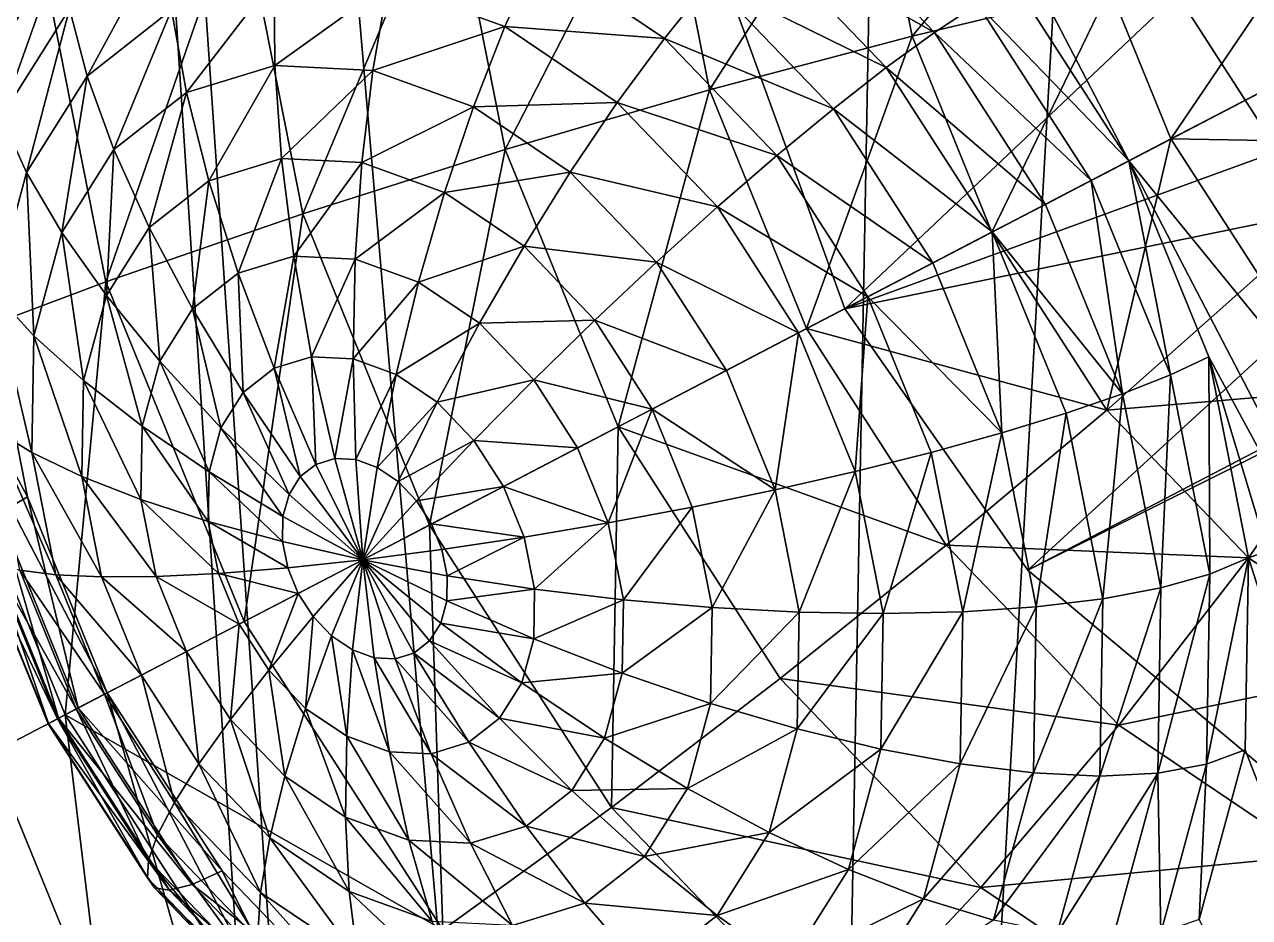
# Model space of a CAD drawing. Extents: x -35 to 47, y -20 to 85.
# Drawn here: x -27.43 to -19.9, y 25.88 to 31.36 of the extents above; entities that cross this region are included whole.
import ezdxf

# ---------------------------------------------------------------- set-up
doc = ezdxf.new("R2010")
doc.units = 0
doc.header["$MEASUREMENT"] = 0
doc.layers.add('STL2DXF', color=7, linetype='Continuous')

msp = doc.modelspace()

# ---------------------------------------------------------------- linework, layer by layer
at = {"layer": 'STL2DXF'}
for points in [[(-21.5129, 70.6638, 5), (-30, 85.25, 5), (-22.7989, 1.4972, 5)], [(-22.7989, 1.4972, 5), (-30, 85.25, 5), (-23.9636, -2.8495, 5)], [(-23.9636, -2.8495, 5), (-30, 85.25, 5), (-23.9636, -7.5082, 5)], [(-30, -20, 5), (-23.9636, -7.5082, 5), (-30, 85.25, 5)], [(0, 85.25), (0, -20), (-30, 85.25)], [(-30, 85.25), (0, -20), (-30, -20)], [(-22.7989, 1.4972, 5), (-19.355, 62.6103, 5), (-21.5129, 70.6638, 5)], [(-22.7989, 1.4972, 5), (-18.4645, 32.4087, 5), (-19.355, 62.6103, 5)], [(-22.6117, 37.4703, 24.3216), (-16.0816, 24.9261, 24.3216), (-24.6445, 38.2038, 25.7861)], [(-24.6445, 38.2038, 25.7861), (-16.0816, 24.9261, 24.3216), (-20.6456, 30.522, 25.7861)], [(-24.6445, 38.2038, 25.7861), (-20.6456, 30.522, 25.7861), (-21.35, 31.6143, 25.9065)], [(-19.2836, 31.231, 24.2505), (-16.0816, 24.9261, 24.3216), (-22.6117, 37.4703, 24.3216)], [(-22.6117, 37.4703, 24.3216), (-19.6408, 32.2123, 24.1142), (-19.2836, 31.231, 24.2505)], [(-29.8652, 36.6123, 31.1517), (-27.3492, 31.9141, 31.0894), (-27.6318, 30.8712, 31.8216)], [(-23.0595, 31.4544, 5), (-9.0815, 36.542, 5), (-22.3897, 29.6141, 5)], [(-22.3897, 29.6141, 5), (-9.0815, 36.542, 5), (-8.4117, 34.7017, 5)], [(-30.9166, 34.9387, 32.8571), (-24.9517, 20.3086, 34.3216), (-31.4818, 32.8529, 34.3216)], [(-26.9178, 27.257, 32.8571), (-24.9517, 20.3086, 34.3216), (-30.9166, 34.9387, 32.8571)], [(-30.9166, 34.9387, 32.8571), (-27.652, 29.6932, 32.3834), (-27.4084, 28.4605, 32.7366)], [(-30.9166, 34.9387, 32.8571), (-27.4084, 28.4605, 32.7366), (-26.9178, 27.257, 32.8571)], [(-22.3897, 29.6141, 5), (-8.4117, 34.7017, 5), (-21.2664, 28.0099, 5)], [(-21.2664, 28.0099, 5), (-8.4117, 34.7017, 5), (-19.7662, 26.7511, 5)], [(-31.4818, 32.8529, 34.3216), (-26.9048, 21.6268, 35.4453), (-31.5223, 30.4969, 35.4453)], [(-31.4818, 32.8529, 34.3216), (-24.9517, 20.3086, 34.3216), (-26.9048, 21.6268, 35.4453)], [(-23.2213, 30.9575, 39.0894), (-22.2202, 32.5208, 38.5072), (-23.5179, 32.4584, 38.6593)], [(-22.2202, 32.5208, 38.5072), (-23.2213, 30.9575, 39.0894), (-21.9766, 31.2881, 38.8604)], [(-21.9766, 31.2881, 38.8604), (-20.9492, 32.5211, 38.1978), (-22.2202, 32.5208, 38.5072)], [(-20.9492, 32.5211, 38.1978), (-21.9766, 31.2881, 38.8604), (-20.7628, 31.5776, 38.4682)], [(-24.4756, 30.5915, 39.1512), (-23.5179, 32.4584, 38.6593), (-24.82, 32.3349, 38.6517)], [(-23.5179, 32.4584, 38.6593), (-24.4756, 30.5915, 39.1512), (-23.2213, 30.9575, 39.0894)], [(-22.7989, 1.4972, 5), (-18.0443, 30.5131, 5), (-18.4645, 32.4087, 5)], [(-25.7181, 30.1964, 39.0449), (-24.82, 32.3349, 38.6517), (-26.1045, 32.1524, 38.4845)], [(-24.82, 32.3349, 38.6517), (-25.7181, 30.1964, 39.0449), (-24.4756, 30.5915, 39.1512)], [(-19.6408, 32.2123, 7.2505), (-23.0595, 31.4544, 7.2505), (-22.3897, 29.6141, 7.2505)], [(-19.6408, 32.2123, 7.2505), (-22.3897, 29.6141, 7.2505), (-19.2836, 31.231, 7.2505)], [(-27.192, 32.1446, 29.4905), (-27.6552, 31.1007, 29.9686), (-27.6777, 31.3715, 30.2783)], [(-27.6552, 31.1007, 29.9686), (-27.192, 32.1446, 29.4905), (-27.1999, 31.8254, 29.2302)], [(-26.9274, 29.7789, 38.7722), (-26.1045, 32.1524, 38.4845), (-27.3492, 31.9141, 38.1604)], [(-26.1045, 32.1524, 38.4845), (-26.9274, 29.7789, 38.7722), (-25.7181, 30.1964, 39.0449)], [(-21.8387, 31.3102, 25.5654), (-22.9391, 31.932, 25.8163), (-22.6792, 32.1858, 25.9065)], [(-22.6792, 32.1858, 25.9065), (-21.5755, 31.4844, 25.705), (-21.8387, 31.3102, 25.5654)], [(-28.0828, 29.3462, 38.3378), (-27.3492, 31.9141, 38.1604), (-28.5328, 31.624, 37.6852)], [(-27.3492, 31.9141, 38.1604), (-28.0828, 29.3462, 38.3378), (-26.9274, 29.7789, 38.7722)], [(-27.5233, 31.7817, 30.8435), (-27.6318, 30.8712, 31.8216), (-27.3492, 31.9141, 31.0894)], [(-26.5679, 31.9111, 28.2454), (-27.0413, 31.0427, 28.7186), (-27.1494, 31.456, 28.9714)], [(-27.0413, 31.0427, 28.7186), (-26.5679, 31.9111, 28.2454), (-26.523, 31.4484, 28.0716)], [(-22.1352, 31.0945, 25.49), (-23.2134, 31.6262, 25.7861), (-22.9391, 31.932, 25.8163)], [(-22.9391, 31.932, 25.8163), (-21.8387, 31.3102, 25.5654), (-22.1352, 31.0945, 25.49)], [(-27.1999, 31.8254, 29.2302), (-27.5665, 30.7922, 29.6479), (-27.6552, 31.1007, 29.9686)], [(-27.5665, 30.7922, 29.6479), (-27.1999, 31.8254, 29.2302), (-27.1494, 31.456, 28.9714)], [(-20.3873, 30.6565, 38.5604), (-19.6006, 31.8212, 37.9195), (-20.7628, 31.5776, 38.4682)], [(-19.6006, 31.8212, 37.9195), (-20.3873, 30.6565, 38.5604), (-19.3466, 31.1982, 37.9818)], [(-25.1955, 31.6054, 26.8216), (-24.2721, 31.7964, 26.2621), (-24.4768, 31.3461, 26.3038)], [(-23.4974, 31.2735, 25.8163), (-24.4768, 31.3461, 26.3038), (-24.2721, 31.7964, 26.2621)], [(-24.2721, 31.7964, 26.2621), (-23.2134, 31.6262, 25.7861), (-23.4974, 31.2735, 25.8163)], [(-25.8934, 31.6403, 27.4245), (-26.4312, 30.9418, 27.9191), (-26.523, 31.4484, 28.0716)], [(-26.4312, 30.9418, 27.9191), (-25.8934, 31.6403, 27.4245), (-25.8892, 31.107, 27.3621)], [(-25.1955, 31.6054, 26.8216), (-25.8892, 31.107, 27.3621), (-25.8934, 31.6403, 27.4245)], [(-25.8892, 31.107, 27.3621), (-25.1955, 31.6054, 26.8216), (-25.2883, 31.077, 26.843)], [(-24.4768, 31.3461, 26.3038), (-25.2883, 31.077, 26.843), (-25.1955, 31.6054, 26.8216)], [(-22.4598, 30.8411, 25.4802), (-23.4974, 31.2735, 25.8163), (-23.2134, 31.6262, 25.7861)], [(-23.2134, 31.6262, 25.7861), (-22.1352, 31.0945, 25.49), (-22.4598, 30.8411, 25.4802)], [(-20.6456, 30.522, 25.7861), (-21.5755, 31.4844, 25.705), (-21.35, 31.6143, 25.9065)], [(-21.4859, 30.0846, 38.9808), (-20.7628, 31.5776, 38.4682), (-21.9766, 31.2881, 38.8604)], [(-20.7628, 31.5776, 38.4682), (-21.4859, 30.0846, 38.9808), (-20.3873, 30.6565, 38.5604)], [(-27.1494, 31.456, 28.9714), (-27.413, 30.451, 29.3216), (-27.5665, 30.7922, 29.6479)], [(-27.413, 30.451, 29.3216), (-27.1494, 31.456, 28.9714), (-27.0413, 31.0427, 28.7186)], [(-26.523, 31.4484, 28.0716), (-26.8774, 30.5926, 28.4762), (-27.0413, 31.0427, 28.7186)], [(-26.8774, 30.5926, 28.4762), (-26.523, 31.4484, 28.0716), (-26.4312, 30.9418, 27.9191)], [(-22.3897, 29.6141, 7.2505), (-23.0595, 31.4544, 5), (-22.3897, 29.6141, 5)], [(-23.0595, 31.4544, 5), (-22.3897, 29.6141, 7.2505), (-23.0595, 31.4544, 7.2505)], [(-20.8771, 30.4015, 25.5856), (-21.8387, 31.3102, 25.5654), (-21.5755, 31.4844, 25.705)], [(-21.5755, 31.4844, 25.705), (-20.6456, 30.522, 25.7861), (-20.8771, 30.4015, 25.5856)], [(-25.2883, 31.077, 26.843), (-24.4768, 31.3461, 26.3038), (-24.6696, 30.8537, 26.3972)], [(-23.7863, 30.88, 25.9065), (-24.6696, 30.8537, 26.3972), (-24.4768, 31.3461, 26.3038)], [(-24.4768, 31.3461, 26.3038), (-23.4974, 31.2735, 25.8163), (-23.7863, 30.88, 25.9065)], [(-22.6239, 29.4922, 39.236), (-21.9766, 31.2881, 38.8604), (-23.2213, 30.9575, 39.0894)], [(-21.9766, 31.2881, 38.8604), (-22.6239, 29.4922, 39.236), (-21.4859, 30.0846, 38.9808)], [(-21.1583, 30.2551, 25.449), (-22.1352, 31.0945, 25.49), (-21.8387, 31.3102, 25.5654)], [(-21.8387, 31.3102, 25.5654), (-20.8771, 30.4015, 25.5856), (-21.1583, 30.2551, 25.449)], [(-22.8071, 30.5543, 25.5361), (-23.7863, 30.88, 25.9065), (-23.4974, 31.2735, 25.8163)], [(-23.4974, 31.2735, 25.8163), (-22.4598, 30.8411, 25.4802), (-22.8071, 30.5543, 25.5361)], [(-19.2836, 31.231, 7.2505), (-22.3897, 29.6141, 7.2505), (-18.6847, 30.3757, 7.2505)], [(-20.3873, 30.6565, 38.5604), (-18.982, 30.6328, 37.9195), (-19.3466, 31.1982, 37.9818)], [(-25.8892, 31.107, 27.3621), (-26.294, 30.4001, 27.7907), (-26.4312, 30.9418, 27.9191)], [(-26.294, 30.4001, 27.7907), (-25.8892, 31.107, 27.3621), (-25.8489, 30.5358, 27.3331)], [(-25.2883, 31.077, 26.843), (-25.8489, 30.5358, 27.3331), (-25.8892, 31.107, 27.3621)], [(-25.8489, 30.5358, 27.3331), (-25.2883, 31.077, 26.843), (-25.3554, 30.5111, 26.9068)], [(-24.6696, 30.8537, 26.3972), (-25.3554, 30.5111, 26.9068), (-25.2883, 31.077, 26.843)], [(-21.4844, 30.0854, 25.3787), (-22.4598, 30.8411, 25.4802), (-22.1352, 31.0945, 25.49)], [(-22.1352, 31.0945, 25.49), (-21.1583, 30.2551, 25.449), (-21.4844, 30.0854, 25.3787)], [(-27.0413, 31.0427, 28.7186), (-27.1974, 30.0832, 28.9953), (-27.413, 30.451, 29.3216)], [(-27.1974, 30.0832, 28.9953), (-27.0413, 31.0427, 28.7186), (-26.8774, 30.5926, 28.4762)], [(-26.4312, 30.9418, 27.9191), (-26.6605, 30.1133, 28.2482), (-26.8774, 30.5926, 28.4762)], [(-26.6605, 30.1133, 28.2482), (-26.4312, 30.9418, 27.9191), (-26.294, 30.4001, 27.7907)], [(-23.7817, 28.8895, 39.3216), (-23.2213, 30.9575, 39.0894), (-24.4756, 30.5915, 39.1512)], [(-23.2213, 30.9575, 39.0894), (-23.7817, 28.8895, 39.3216), (-22.6239, 29.4922, 39.236)], [(-25.3554, 30.5111, 26.9068), (-24.6696, 30.8537, 26.3972), (-24.8472, 30.3278, 26.5407)], [(-24.0751, 30.4525, 26.0552), (-24.8472, 30.3278, 26.5407), (-24.6696, 30.8537, 26.3972)], [(-24.6696, 30.8537, 26.3972), (-23.7863, 30.88, 25.9065), (-24.0751, 30.4525, 26.0552)], [(-23.171, 30.239, 25.6568), (-24.0751, 30.4525, 26.0552), (-23.7863, 30.88, 25.9065)], [(-23.7863, 30.88, 25.9065), (-22.8071, 30.5543, 25.5361), (-23.171, 30.239, 25.6568)], [(-21.8498, 29.8952, 25.3758), (-22.8071, 30.5543, 25.5361), (-22.4598, 30.8411, 25.4802)], [(-22.4598, 30.8411, 25.4802), (-21.4844, 30.0854, 25.3787), (-21.8498, 29.8952, 25.3758)], [(-27.6129, 29.7136, 29.8394), (-27.5665, 30.7922, 29.6479), (-27.413, 30.451, 29.3216)], [(-20.7815, 28.9923, 38.8604), (-20.3873, 30.6565, 38.5604), (-21.4859, 30.0846, 38.9808)], [(-20.3873, 30.6565, 38.5604), (-20.7815, 28.9923, 38.8604), (-19.8481, 29.8206, 38.4682)], [(-18.982, 30.6328, 37.9195), (-20.3873, 30.6565, 38.5604), (-19.8481, 29.8206, 38.4682)], [(-26.8774, 30.5926, 28.4762), (-26.9234, 29.6949, 28.6745), (-27.1974, 30.0832, 28.9953)], [(-26.9234, 29.6949, 28.6745), (-26.8774, 30.5926, 28.4762), (-26.6605, 30.1133, 28.2482)], [(-25.8489, 30.5358, 27.3331), (-26.1139, 29.8326, 27.6884), (-26.294, 30.4001, 27.7907)], [(-26.1139, 29.8326, 27.6884), (-25.8489, 30.5358, 27.3331), (-25.7732, 29.9364, 27.3382)], [(-25.3554, 30.5111, 26.9068), (-25.7732, 29.9364, 27.3382), (-25.8489, 30.5358, 27.3331)], [(-24.9395, 28.2868, 39.236), (-24.4756, 30.5915, 39.1512), (-25.7181, 30.1964, 39.0449)], [(-24.4756, 30.5915, 39.1512), (-24.9395, 28.2868, 39.236), (-23.7817, 28.8895, 39.3216)], [(-22.2483, 29.6877, 25.4405), (-23.171, 30.239, 25.6568), (-22.8071, 30.5543, 25.5361)], [(-22.8071, 30.5543, 25.5361), (-21.8498, 29.8952, 25.3758), (-22.2483, 29.6877, 25.4405)], [(-31.5223, 30.4969, 35.4453), (-26.9048, 21.6268, 35.4453), (-28.645, 23.4399, 36.1517)], [(-25.7732, 29.9364, 27.3382), (-25.3554, 30.5111, 26.9068), (-25.3955, 29.9176, 27.0119)], [(-24.8472, 30.3278, 26.5407), (-25.3955, 29.9176, 27.0119), (-25.3554, 30.5111, 26.9068)], [(-22.7989, 1.4972, 5), (-16.6214, 29.0298, 5), (-18.0443, 30.5131, 5)], [(-20.6456, 30.522, 25.7861), (-20.3907, 29.2083, 25.705), (-20.8771, 30.4015, 25.5856)], [(-20.3907, 29.2083, 25.705), (-20.6456, 30.522, 25.7861), (-20.155, 29.3185, 25.9065)], [(-16.6468, 22.8403, 25.7861), (-20.6456, 30.522, 25.7861), (-16.0816, 24.9261, 24.3216)], [(-20.6456, 30.522, 25.7861), (-16.6468, 22.8403, 25.7861), (-20.155, 29.3185, 25.9065)], [(-27.413, 30.451, 29.3216), (-27.3695, 29.4483, 29.441), (-27.6129, 29.7136, 29.8394)], [(-27.3695, 29.4483, 29.441), (-27.413, 30.451, 29.3216), (-27.1974, 30.0832, 28.9953)], [(-26.294, 30.4001, 27.7907), (-26.3944, 29.6131, 28.0386), (-26.6605, 30.1133, 28.2482)], [(-26.3944, 29.6131, 28.0386), (-26.294, 30.4001, 27.7907), (-26.1139, 29.8326, 27.6884)], [(-24.8472, 30.3278, 26.5407), (-24.0751, 30.4525, 26.0552), (-24.3589, 29.9983, 26.2597)], [(-23.5454, 29.9006, 25.8402), (-24.3589, 29.9983, 26.2597), (-24.0751, 30.4525, 26.0552)], [(-24.0751, 30.4525, 26.0552), (-23.171, 30.239, 25.6568), (-23.5454, 29.9006, 25.8402)], [(-20.8771, 30.4015, 25.5856), (-20.6844, 29.0926, 25.5654), (-21.1583, 30.2551, 25.449)], [(-20.6844, 29.0926, 25.5654), (-20.8771, 30.4015, 25.5856), (-20.3907, 29.2083, 25.705)], [(-25.3955, 29.9176, 27.0119), (-24.8472, 30.3278, 26.5407), (-25.0065, 29.7772, 26.7317)], [(-24.3589, 29.9983, 26.2597), (-25.0065, 29.7772, 26.7317), (-24.8472, 30.3278, 26.5407)], [(-18.6847, 30.3757, 7.2505), (-22.3897, 29.6141, 7.2505), (-21.2664, 28.0099, 7.2505)], [(-18.6847, 30.3757, 7.2505), (-21.2664, 28.0099, 7.2505), (-17.8848, 29.7045, 7.2505)], [(-22.6729, 29.4667, 25.5716), (-23.5454, 29.9006, 25.8402), (-23.171, 30.239, 25.6568)], [(-23.171, 30.239, 25.6568), (-22.2483, 29.6877, 25.4405), (-22.6729, 29.4667, 25.5716)], [(-20.6844, 29.0926, 25.5654), (-21.4844, 30.0854, 25.3787), (-21.1583, 30.2551, 25.449)], [(-26.0775, 27.6944, 38.9808), (-25.7181, 30.1964, 39.0449), (-26.9274, 29.7789, 38.7722)], [(-25.7181, 30.1964, 39.0449), (-26.0775, 27.6944, 38.9808), (-24.9395, 28.2868, 39.236)], [(-26.6605, 30.1133, 28.2482), (-26.5956, 29.2928, 28.3649), (-26.9234, 29.6949, 28.6745)], [(-26.5956, 29.2928, 28.3649), (-26.6605, 30.1133, 28.2482), (-26.3944, 29.6131, 28.0386)], [(-22.6239, 29.4922, 39.236), (-20.7815, 28.9923, 38.8604), (-21.4859, 30.0846, 38.9808)], [(-21.4844, 30.0854, 25.3787), (-21.4249, 28.8529, 25.4802), (-21.8498, 29.8952, 25.3758)], [(-21.4249, 28.8529, 25.4802), (-21.4844, 30.0854, 25.3787), (-21.0311, 28.9735, 25.49)], [(-21.4844, 30.0854, 25.3787), (-20.6844, 29.0926, 25.5654), (-21.0311, 28.9735, 25.49)], [(-27.1974, 30.0832, 28.9953), (-27.0647, 29.1734, 29.0407), (-27.3695, 29.4483, 29.441)], [(-27.0647, 29.1734, 29.0407), (-27.1974, 30.0832, 28.9953), (-26.9234, 29.6949, 28.6745)], [(-25.7732, 29.9364, 27.3382), (-25.8938, 29.2489, 27.6141), (-26.1139, 29.8326, 27.6884)], [(-25.8938, 29.2489, 27.6141), (-25.7732, 29.9364, 27.3382), (-25.6634, 29.3192, 27.3772)], [(-25.3955, 29.9176, 27.0119), (-25.6634, 29.3192, 27.3772), (-25.7732, 29.9364, 27.3382)], [(-25.0065, 29.7772, 26.7317), (-24.3589, 29.9983, 26.2597), (-24.6328, 29.525, 26.5167)], [(-23.9238, 29.545, 26.0831), (-24.6328, 29.525, 26.5167), (-24.3589, 29.9983, 26.2597)], [(-24.3589, 29.9983, 26.2597), (-23.5454, 29.9006, 25.8402), (-23.9238, 29.545, 26.0831)], [(-25.6634, 29.3192, 27.3772), (-25.3955, 29.9176, 27.0119), (-25.408, 29.3064, 27.1565)], [(-25.0065, 29.7772, 26.7317), (-25.408, 29.3064, 27.1565), (-25.3955, 29.9176, 27.0119)], [(-23.1166, 29.2357, 25.7668), (-23.9238, 29.545, 26.0831), (-23.5454, 29.9006, 25.8402)], [(-23.5454, 29.9006, 25.8402), (-22.6729, 29.4667, 25.5716), (-23.1166, 29.2357, 25.7668)], [(-21.4249, 28.8529, 25.4802), (-22.2483, 29.6877, 25.4405), (-21.8498, 29.8952, 25.3758)], [(-26.1139, 29.8326, 27.6884), (-26.0836, 29.1004, 27.8509), (-26.3944, 29.6131, 28.0386)], [(-26.0836, 29.1004, 27.8509), (-26.1139, 29.8326, 27.6884), (-25.8938, 29.2489, 27.6141)], [(-20.7815, 28.9923, 38.8604), (-19.1822, 29.1267, 38.1978), (-19.8481, 29.8206, 38.4682)], [(-27.1761, 27.1225, 38.5604), (-26.9274, 29.7789, 38.7722), (-28.0828, 29.3462, 38.3378)], [(-27.6129, 29.7136, 29.8394), (-27.3818, 28.7312, 29.7831), (-27.6272, 28.8806, 30.2366)], [(-27.3818, 28.7312, 29.7831), (-27.6129, 29.7136, 29.8394), (-27.3695, 29.4483, 29.441)], [(-26.9274, 29.7789, 38.7722), (-27.1761, 27.1225, 38.5604), (-26.0775, 27.6944, 38.9808)], [(-25.408, 29.3064, 27.1565), (-25.0065, 29.7772, 26.7317), (-25.1449, 29.2115, 26.967)], [(-24.6328, 29.525, 26.5167), (-25.1449, 29.2115, 26.967), (-25.0065, 29.7772, 26.7317)], [(-27.652, 29.6932, 32.3834), (-27.5821, 28.3576, 32.4767), (-27.4084, 28.4605, 32.7366)], [(-26.9234, 29.6949, 28.6745), (-26.7037, 28.8937, 28.6451), (-27.0647, 29.1734, 29.0407)], [(-26.7037, 28.8937, 28.6451), (-26.9234, 29.6949, 28.6745), (-26.5956, 29.2928, 28.3649)], [(-22.2483, 29.6877, 25.4405), (-22.326, 28.6157, 25.6568), (-22.6729, 29.4667, 25.5716)], [(-22.326, 28.6157, 25.6568), (-22.2483, 29.6877, 25.4405), (-21.859, 28.7329, 25.5361)], [(-22.2483, 29.6877, 25.4405), (-21.4249, 28.8529, 25.4802), (-21.859, 28.7329, 25.5361)], [(-17.8848, 29.7045, 7.2505), (-21.2664, 28.0099, 7.2505), (-19.7662, 26.7511, 7.2505)], [(-26.3944, 29.6131, 28.0386), (-26.2196, 28.8839, 28.0716), (-26.5956, 29.2928, 28.3649)], [(-26.2196, 28.8839, 28.0716), (-26.3944, 29.6131, 28.0386), (-26.0836, 29.1004, 27.8509)], [(-21.2664, 28.0099, 7.2505), (-22.3897, 29.6141, 5), (-21.2664, 28.0099, 5)], [(-22.3897, 29.6141, 5), (-21.2664, 28.0099, 7.2505), (-22.3897, 29.6141, 7.2505)], [(-25.1449, 29.2115, 26.967), (-24.6328, 29.525, 26.5167), (-24.8921, 29.0409, 26.8216)], [(-24.2998, 29.1781, 26.3815), (-24.8921, 29.0409, 26.8216), (-24.6328, 29.525, 26.5167)], [(-24.6328, 29.525, 26.5167), (-23.9238, 29.545, 26.0831), (-24.2998, 29.1781, 26.3815)], [(-23.5716, 28.9988, 26.0229), (-24.2998, 29.1781, 26.3815), (-23.9238, 29.545, 26.0831)], [(-23.9238, 29.545, 26.0831), (-23.1166, 29.2357, 25.7668), (-23.5716, 28.9988, 26.0229)], [(-23.7817, 28.8895, 39.3216), (-21.7663, 28.1624, 39.0894), (-22.6239, 29.4922, 39.236)], [(-20.7815, 28.9923, 38.8604), (-22.6239, 29.4922, 39.236), (-21.7663, 28.1624, 39.0894)], [(-27.3695, 29.4483, 29.441), (-27.0748, 28.5844, 29.3216), (-27.3818, 28.7312, 29.7831)], [(-27.0748, 28.5844, 29.3216), (-27.3695, 29.4483, 29.441), (-27.0647, 29.1734, 29.0407)], [(-22.6729, 29.4667, 25.5716), (-22.8179, 28.5031, 25.8402), (-23.1166, 29.2357, 25.7668)], [(-22.8179, 28.5031, 25.8402), (-22.6729, 29.4667, 25.5716), (-22.326, 28.6157, 25.6568)], [(-28.0828, 29.3462, 38.3378), (-28.2168, 26.5807, 37.9818), (-27.1761, 27.1225, 38.5604)], [(-26.5956, 29.2928, 28.3649), (-26.2928, 28.6139, 28.2611), (-26.7037, 28.8937, 28.6451)], [(-26.2928, 28.6139, 28.2611), (-26.5956, 29.2928, 28.3649), (-26.2196, 28.8839, 28.0716)], [(-25.6634, 29.3192, 27.3772), (-25.6377, 28.6591, 27.5689), (-25.8938, 29.2489, 27.6141)], [(-25.6377, 28.6591, 27.5689), (-25.6634, 29.3192, 27.3772), (-25.5215, 28.6945, 27.4495)], [(-25.408, 29.3064, 27.1565), (-25.5215, 28.6945, 27.4495), (-25.6634, 29.3192, 27.3772)], [(-25.5215, 28.6945, 27.4495), (-25.408, 29.3064, 27.1565), (-25.3926, 28.6881, 27.3382)], [(-25.1449, 29.2115, 26.967), (-25.3926, 28.6881, 27.3382), (-25.408, 29.3064, 27.1565)], [(-20.155, 29.3185, 25.9065), (-20.1492, 27.9861, 26.0552), (-20.3907, 29.2083, 25.705)], [(-20.1492, 27.9861, 26.0552), (-20.155, 29.3185, 25.9065), (-19.9114, 28.0858, 26.2597)], [(-20.155, 29.3185, 25.9065), (-16.6468, 22.8403, 25.7861), (-17.6982, 21.1667, 27.4915)], [(-20.155, 29.3185, 25.9065), (-17.6982, 21.1667, 27.4915), (-19.9114, 28.0858, 26.2597)], [(-25.8938, 29.2489, 27.6141), (-25.7333, 28.5842, 27.6884), (-26.0836, 29.1004, 27.8509)], [(-25.7333, 28.5842, 27.6884), (-25.8938, 29.2489, 27.6141), (-25.6377, 28.6591, 27.5689)], [(-25.3926, 28.6881, 27.3382), (-25.1449, 29.2115, 26.967), (-25.26, 28.6402, 27.2426)], [(-24.8921, 29.0409, 26.8216), (-25.26, 28.6402, 27.2426), (-25.1449, 29.2115, 26.967)], [(-22.8179, 28.5031, 25.8402), (-23.5716, 28.9988, 26.0229), (-23.1166, 29.2357, 25.7668)], [(-20.3907, 29.2083, 25.705), (-20.4491, 27.9019, 25.9065), (-20.6844, 29.0926, 25.5654)], [(-20.4491, 27.9019, 25.9065), (-20.3907, 29.2083, 25.705), (-20.1492, 27.9861, 26.0552)], [(-27.0647, 29.1734, 29.0407), (-26.7115, 28.4429, 28.8601), (-27.0748, 28.5844, 29.3216)], [(-26.7115, 28.4429, 28.8601), (-27.0647, 29.1734, 29.0407), (-26.7037, 28.8937, 28.6451)], [(-24.8921, 29.0409, 26.8216), (-24.2998, 29.1781, 26.3815), (-24.6669, 28.8063, 26.7302)], [(-24.0303, 28.7601, 26.3354), (-24.6669, 28.8063, 26.7302), (-24.2998, 29.1781, 26.3815)], [(-24.2998, 29.1781, 26.3815), (-23.5716, 28.9988, 26.0229), (-24.0303, 28.7601, 26.3354)], [(-19.1822, 29.1267, 38.1978), (-20.7815, 28.9923, 38.8604), (-19.9114, 28.0858, 38.5072)], [(-19.9114, 28.0858, 38.5072), (-18.4348, 28.6223, 37.7678), (-19.1822, 29.1267, 38.1978)], [(-26.0836, 29.1004, 27.8509), (-25.802, 28.475, 27.7997), (-26.2196, 28.8839, 28.0716)], [(-25.802, 28.475, 27.7997), (-26.0836, 29.1004, 27.8509), (-25.7333, 28.5842, 27.6884)], [(-25.26, 28.6402, 27.2426), (-24.8921, 29.0409, 26.8216), (-25.1325, 28.5542, 27.1693)], [(-24.6669, 28.8063, 26.7302), (-25.1325, 28.5542, 27.1693), (-24.8921, 29.0409, 26.8216)], [(-20.6844, 29.0926, 25.5654), (-20.8061, 27.8346, 25.8163), (-21.0311, 28.9735, 25.49)], [(-20.8061, 27.8346, 25.8163), (-20.6844, 29.0926, 25.5654), (-20.4491, 27.9019, 25.9065)], [(-23.5716, 28.9988, 26.0229), (-23.8425, 28.2995, 26.3815), (-24.0303, 28.7601, 26.3354)], [(-23.8425, 28.2995, 26.3815), (-23.5716, 28.9988, 26.0229), (-23.3263, 28.3971, 26.0831)], [(-23.5716, 28.9988, 26.0229), (-22.8179, 28.5031, 25.8402), (-23.3263, 28.3971, 26.0831)], [(-13.4636, -1.0042, 5), (-16.6214, 29.0298, 5), (-22.7989, 1.4972, 5)], [(-21.7663, 28.1624, 39.0894), (-19.9114, 28.0858, 38.5072), (-20.7815, 28.9923, 38.8604)], [(-21.0311, 28.9735, 25.49), (-21.214, 27.7853, 25.7861), (-21.4249, 28.8529, 25.4802)], [(-21.214, 27.7853, 25.7861), (-21.0311, 28.9735, 25.49), (-20.8061, 27.8346, 25.8163)], [(-26.7037, 28.8937, 28.6451), (-26.298, 28.3091, 28.4065), (-26.7115, 28.4429, 28.8601)], [(-26.298, 28.3091, 28.4065), (-26.7037, 28.8937, 28.6451), (-26.2928, 28.6139, 28.2611)], [(-26.2196, 28.8839, 28.0716), (-25.8389, 28.3389, 27.8953), (-26.2928, 28.6139, 28.2611)], [(-25.8389, 28.3389, 27.8953), (-26.2196, 28.8839, 28.0716), (-25.802, 28.475, 27.7997)], [(-23.8218, 26.5537, 39.0449), (-23.7817, 28.8895, 39.3216), (-24.9395, 28.2868, 39.236)], [(-23.7817, 28.8895, 39.3216), (-23.8218, 26.5537, 39.0449), (-22.7855, 27.3448, 39.1512)], [(-21.7663, 28.1624, 39.0894), (-23.7817, 28.8895, 39.3216), (-22.7855, 27.3448, 39.1512)], [(-27.2335, 27.9807, 29.9981), (-27.6272, 28.8806, 30.2366), (-27.3818, 28.7312, 29.7831)], [(-27.6272, 28.8806, 30.2366), (-27.2335, 27.9807, 29.9981), (-27.455, 28.0089, 30.4864)], [(-25.1325, 28.5542, 27.1693), (-24.6669, 28.8063, 26.7302), (-25.0189, 28.4359, 27.1232)], [(-24.4846, 28.5236, 26.699), (-25.0189, 28.4359, 27.1232), (-24.6669, 28.8063, 26.7302)], [(-24.6669, 28.8063, 26.7302), (-24.0303, 28.7601, 26.3354), (-24.4846, 28.5236, 26.699)], [(-21.4249, 28.8529, 25.4802), (-21.6658, 27.7549, 25.8163), (-21.859, 28.7329, 25.5361)], [(-21.6658, 27.7549, 25.8163), (-21.4249, 28.8529, 25.4802), (-21.214, 27.7853, 25.7861)], [(-26.953, 27.9681, 29.4982), (-27.3818, 28.7312, 29.7831), (-27.0748, 28.5844, 29.3216)], [(-27.3818, 28.7312, 29.7831), (-26.953, 27.9681, 29.4982), (-27.2335, 27.9807, 29.9981)], [(-23.8425, 28.2995, 26.3815), (-24.4846, 28.5236, 26.699), (-24.0303, 28.7601, 26.3354)], [(-21.859, 28.7329, 25.5361), (-22.1538, 27.744, 25.9065), (-22.326, 28.6157, 25.6568)], [(-22.1538, 27.744, 25.9065), (-21.859, 28.7329, 25.5361), (-21.6658, 27.7549, 25.8163)], [(-25.7333, 28.5842, 27.6884), (-25.6377, 28.6591, 27.5689), (-25.3497, 28.0732, 27.5538)], [(-25.3497, 28.0732, 27.5538), (-25.6377, 28.6591, 27.5689), (-25.5215, 28.6945, 27.4495)], [(-25.3497, 28.0732, 27.5538), (-25.5215, 28.6945, 27.4495), (-25.3926, 28.6881, 27.3382)], [(-25.3497, 28.0732, 27.5538), (-25.3926, 28.6881, 27.3382), (-25.26, 28.6402, 27.2426)], [(-26.6183, 27.9712, 28.9953), (-27.0748, 28.5844, 29.3216), (-26.7115, 28.4429, 28.8601)], [(-27.0748, 28.5844, 29.3216), (-26.6183, 27.9712, 28.9953), (-26.953, 27.9681, 29.4982)], [(-26.2928, 28.6139, 28.2611), (-25.8415, 28.1851, 27.9686), (-26.298, 28.3091, 28.4065)], [(-25.8415, 28.1851, 27.9686), (-26.2928, 28.6139, 28.2611), (-25.8389, 28.3389, 27.8953)], [(-25.802, 28.475, 27.7997), (-25.7333, 28.5842, 27.6884), (-25.3497, 28.0732, 27.5538)], [(-25.3497, 28.0732, 27.5538), (-25.26, 28.6402, 27.2426), (-25.1325, 28.5542, 27.1693)], [(-22.326, 28.6157, 25.6568), (-22.6696, 27.7526, 26.0552), (-22.8179, 28.5031, 25.8402)], [(-22.6696, 27.7526, 26.0552), (-22.326, 28.6157, 25.6568), (-22.1538, 27.744, 25.9065)], [(-18.4348, 28.6223, 37.7678), (-19.9114, 28.0858, 38.5072), (-18.9349, 27.4267, 37.9453)], [(-25.3497, 28.0732, 27.5538), (-25.1325, 28.5542, 27.1693), (-25.0189, 28.4359, 27.1232)], [(-25.0189, 28.4359, 27.1232), (-24.4846, 28.5236, 26.699), (-24.927, 28.2933, 27.1075)], [(-24.3576, 28.2121, 26.7302), (-24.927, 28.2933, 27.1075), (-24.4846, 28.5236, 26.699)], [(-24.4846, 28.5236, 26.699), (-23.8425, 28.2995, 26.3815), (-24.3576, 28.2121, 26.7302)], [(-27.0956, 27.1644, 32.5961), (-27.4084, 28.4605, 32.7366), (-27.5821, 28.3576, 32.4767)], [(-27.4084, 28.4605, 32.7366), (-27.0956, 27.1644, 32.5961), (-26.9178, 27.257, 32.8571)], [(-26.235, 27.99, 28.4979), (-26.7115, 28.4429, 28.8601), (-26.298, 28.3091, 28.4065)], [(-26.7115, 28.4429, 28.8601), (-26.235, 27.99, 28.4979), (-26.6183, 27.9712, 28.9953)], [(-25.8389, 28.3389, 27.8953), (-25.802, 28.475, 27.7997), (-25.3497, 28.0732, 27.5538)], [(-25.3497, 28.0732, 27.5538), (-25.0189, 28.4359, 27.1232), (-24.927, 28.2933, 27.1075)], [(-22.8179, 28.5031, 25.8402), (-23.2045, 27.7807, 26.2597), (-23.3263, 28.3971, 26.0831)], [(-23.2045, 27.7807, 26.2597), (-22.8179, 28.5031, 25.8402), (-22.6696, 27.7526, 26.0552)], [(-27.2167, 27.1013, 32.2791), (-27.5821, 28.3576, 32.4767), (-27.6907, 28.2638, 32.1628)], [(-27.5821, 28.3576, 32.4767), (-27.2167, 27.1013, 32.2791), (-27.0956, 27.1644, 32.5961)], [(-23.3263, 28.3971, 26.0831), (-23.7493, 27.8278, 26.5167), (-23.8425, 28.2995, 26.3815)], [(-23.7493, 27.8278, 26.5167), (-23.3263, 28.3971, 26.0831), (-23.2045, 27.7807, 26.2597)], [(-25.8097, 28.0242, 28.0147), (-26.298, 28.3091, 28.4065), (-25.8415, 28.1851, 27.9686)], [(-26.298, 28.3091, 28.4065), (-25.8097, 28.0242, 28.0147), (-26.235, 27.99, 28.4979)], [(-24.8574, 25.8026, 38.7722), (-24.9395, 28.2868, 39.236), (-26.0775, 27.6944, 38.9808)], [(-25.8415, 28.1851, 27.9686), (-25.8389, 28.3389, 27.8953), (-25.3497, 28.0732, 27.5538)], [(-24.8629, 28.1362, 27.1232), (-25.3497, 28.0732, 27.5538), (-24.927, 28.2933, 27.1075)], [(-24.9395, 28.2868, 39.236), (-24.8574, 25.8026, 38.7722), (-23.8218, 26.5537, 39.0449)], [(-24.927, 28.2933, 27.1075), (-24.3576, 28.2121, 26.7302), (-24.8629, 28.1362, 27.1232)], [(-23.8425, 28.2995, 26.3815), (-24.2946, 27.893, 26.8216), (-24.3576, 28.2121, 26.7302)], [(-24.2946, 27.893, 26.8216), (-23.8425, 28.2995, 26.3815), (-23.7493, 27.8278, 26.5167)], [(-27.2791, 27.0689, 31.9115), (-27.6907, 28.2638, 32.1628), (-27.7324, 28.1807, 31.8002)], [(-27.6907, 28.2638, 32.1628), (-27.2791, 27.0689, 31.9115), (-27.2167, 27.1013, 32.2791)], [(-24.3576, 28.2121, 26.7302), (-24.8311, 27.9753, 27.1693), (-24.8629, 28.1362, 27.1232)], [(-24.8311, 27.9753, 27.1693), (-24.3576, 28.2121, 26.7302), (-24.2946, 27.893, 26.8216)], [(-27.2816, 27.0675, 31.4996), (-27.7324, 28.1807, 31.8002), (-27.7066, 28.1098, 31.3952)], [(-27.7324, 28.1807, 31.8002), (-27.2816, 27.0675, 31.4996), (-27.2791, 27.0689, 31.9115)], [(-25.8097, 28.0242, 28.0147), (-25.8415, 28.1851, 27.9686), (-25.3497, 28.0732, 27.5538)], [(-24.8311, 27.9753, 27.1693), (-25.3497, 28.0732, 27.5538), (-24.8629, 28.1362, 27.1232)], [(-22.7855, 27.3448, 39.1512), (-20.7069, 27.0586, 38.6593), (-21.7663, 28.1624, 39.0894)], [(-19.9114, 28.0858, 38.5072), (-21.7663, 28.1624, 39.0894), (-20.7069, 27.0586, 38.6593)], [(-27.2243, 27.0974, 31.0504), (-27.7066, 28.1098, 31.3952), (-27.6135, 28.0522, 30.9548)], [(-27.7066, 28.1098, 31.3952), (-27.2243, 27.0974, 31.0504), (-27.2816, 27.0675, 31.4996)], [(-25.7457, 27.8671, 28.0304), (-25.8097, 28.0242, 28.0147), (-25.3497, 28.0732, 27.5538)], [(-25.7457, 27.8671, 28.0304), (-25.3497, 28.0732, 27.5538), (-25.6537, 27.7246, 28.0147)], [(-25.6537, 27.7246, 28.0147), (-25.3497, 28.0732, 27.5538), (-25.5401, 27.6062, 27.9686)], [(-25.5401, 27.6062, 27.9686), (-25.3497, 28.0732, 27.5538), (-25.4127, 27.5202, 27.8953)], [(-25.4127, 27.5202, 27.8953), (-25.3497, 28.0732, 27.5538), (-25.28, 27.4723, 27.7997)], [(-24.8338, 27.8215, 27.2426), (-25.3497, 28.0732, 27.5538), (-24.8311, 27.9753, 27.1693)], [(-24.8707, 27.6854, 27.3382), (-25.3497, 28.0732, 27.5538), (-24.8338, 27.8215, 27.2426)], [(-24.9393, 27.5762, 27.4495), (-25.3497, 28.0732, 27.5538), (-24.8707, 27.6854, 27.3382)], [(-25.035, 27.5013, 27.5689), (-25.3497, 28.0732, 27.5538), (-24.9393, 27.5762, 27.4495)], [(-25.1512, 27.4659, 27.6884), (-25.3497, 28.0732, 27.5538), (-25.035, 27.5013, 27.5689)], [(-25.28, 27.4723, 27.7997), (-25.3497, 28.0732, 27.5538), (-25.1512, 27.4659, 27.6884)], [(-20.7069, 27.0586, 38.6593), (-18.9349, 27.4267, 37.9453), (-19.9114, 28.0858, 38.5072)], [(-19.9114, 28.0858, 26.2597), (-20.1693, 26.8182, 26.6122), (-20.1492, 27.9861, 26.0552)], [(-20.1693, 26.8182, 26.6122), (-19.9114, 28.0858, 26.2597), (-19.9316, 26.9078, 26.8216)], [(-19.9114, 28.0858, 26.2597), (-17.6982, 21.1667, 27.4915), (-19.9316, 26.9078, 26.8216)], [(-27.108, 27.1579, 30.5716), (-27.6135, 28.0522, 30.9548), (-27.455, 28.0089, 30.4864)], [(-27.6135, 28.0522, 30.9548), (-27.108, 27.1579, 30.5716), (-27.2243, 27.0974, 31.0504)], [(-26.9348, 27.2481, 30.0714), (-27.455, 28.0089, 30.4864), (-27.2335, 27.9807, 29.9981)], [(-27.455, 28.0089, 30.4864), (-26.9348, 27.2481, 30.0714), (-27.108, 27.1579, 30.5716)], [(-26.7077, 27.3663, 29.5584), (-27.2335, 27.9807, 29.9981), (-26.953, 27.9681, 29.4982)], [(-27.2335, 27.9807, 29.9981), (-26.7077, 27.3663, 29.5584), (-26.9348, 27.2481, 30.0714)], [(-26.108, 27.6785, 28.5291), (-26.6183, 27.9712, 28.9953), (-26.235, 27.99, 28.4979)], [(-25.7457, 27.8671, 28.0304), (-26.235, 27.99, 28.4979), (-25.8097, 28.0242, 28.0147)], [(-26.235, 27.99, 28.4979), (-25.7457, 27.8671, 28.0304), (-26.108, 27.6785, 28.5291)], [(-19.7662, 26.7511, 7.2505), (-21.2664, 28.0099, 5), (-19.7662, 26.7511, 5)], [(-21.2664, 28.0099, 5), (-19.7662, 26.7511, 7.2505), (-21.2664, 28.0099, 7.2505)], [(-20.1492, 27.9861, 26.0552), (-20.4687, 26.7641, 26.4492), (-20.4491, 27.9019, 25.9065)], [(-20.4687, 26.7641, 26.4492), (-20.1492, 27.9861, 26.0552), (-20.1693, 26.8182, 26.6122)], [(-26.4305, 27.5106, 29.0414), (-26.953, 27.9681, 29.4982), (-26.6183, 27.9712, 28.9953)], [(-26.953, 27.9681, 29.4982), (-26.4305, 27.5106, 29.0414), (-26.7077, 27.3663, 29.5584)], [(-26.6183, 27.9712, 28.9953), (-26.108, 27.6785, 28.5291), (-26.4305, 27.5106, 29.0414)], [(-24.2946, 27.893, 26.8216), (-24.8338, 27.8215, 27.2426), (-24.8311, 27.9753, 27.1693)], [(-25.7457, 27.8671, 28.0304), (-25.9257, 27.3958, 28.4979), (-26.108, 27.6785, 28.5291)], [(-25.9257, 27.3958, 28.4979), (-25.7457, 27.8671, 28.0304), (-25.6537, 27.7246, 28.0147)], [(-24.8338, 27.8215, 27.2426), (-24.2946, 27.893, 26.8216), (-24.2998, 27.5881, 26.967)], [(-23.7493, 27.8278, 26.5167), (-24.2998, 27.5881, 26.967), (-24.2946, 27.893, 26.8216)], [(-20.8061, 27.8346, 25.8163), (-21.2315, 26.7652, 26.2726), (-21.214, 27.7853, 25.7861)], [(-21.2315, 26.7652, 26.2726), (-20.8061, 27.8346, 25.8163), (-20.8248, 26.7463, 26.3354)], [(-20.4491, 27.9019, 25.9065), (-20.8248, 26.7463, 26.3354), (-20.8061, 27.8346, 25.8163)], [(-20.8248, 26.7463, 26.3354), (-20.4491, 27.9019, 25.9065), (-20.4687, 26.7641, 26.4492)], [(-24.2998, 27.5881, 26.967), (-24.8707, 27.6854, 27.3382), (-24.8338, 27.8215, 27.2426)], [(-24.2998, 27.5881, 26.967), (-23.7493, 27.8278, 26.5167), (-23.757, 27.377, 26.7317)], [(-23.2045, 27.7807, 26.2597), (-23.757, 27.377, 26.7317), (-23.7493, 27.8278, 26.5167)], [(-23.757, 27.377, 26.7317), (-23.2045, 27.7807, 26.2597), (-23.2146, 27.1917, 26.5407)], [(-22.6696, 27.7526, 26.0552), (-23.2146, 27.1917, 26.5407), (-23.2045, 27.7807, 26.2597)], [(-21.6658, 27.7549, 25.8163), (-22.1681, 26.911, 26.3038), (-22.1538, 27.744, 25.9065)], [(-22.1681, 26.911, 26.3038), (-21.6658, 27.7549, 25.8163), (-21.6818, 26.8204, 26.2621)], [(-21.214, 27.7853, 25.7861), (-21.6818, 26.8204, 26.2621), (-21.6658, 27.7549, 25.8163)], [(-21.6818, 26.8204, 26.2621), (-21.214, 27.7853, 25.7861), (-21.2315, 26.7652, 26.2726)], [(-27.1761, 27.1225, 38.5604), (-24.8574, 25.8026, 38.7722), (-26.0775, 27.6944, 38.9808)], [(-26.108, 27.6785, 28.5291), (-26.1609, 27.0926, 28.9953), (-26.4305, 27.5106, 29.0414)], [(-26.1609, 27.0926, 28.9953), (-26.108, 27.6785, 28.5291), (-25.9257, 27.3958, 28.4979)], [(-25.6537, 27.7246, 28.0147), (-25.7005, 27.1612, 28.4065), (-25.9257, 27.3958, 28.4979)], [(-25.7005, 27.1612, 28.4065), (-25.6537, 27.7246, 28.0147), (-25.5401, 27.6062, 27.9686)], [(-24.373, 27.3182, 27.1565), (-24.9393, 27.5762, 27.4495), (-24.8707, 27.6854, 27.3382)], [(-24.8707, 27.6854, 27.3382), (-24.2998, 27.5881, 26.967), (-24.373, 27.3182, 27.1565)], [(-23.2146, 27.1917, 26.5407), (-22.6696, 27.7526, 26.0552), (-22.6819, 27.0355, 26.3972)], [(-22.1538, 27.744, 25.9065), (-22.6819, 27.0355, 26.3972), (-22.6696, 27.7526, 26.0552)], [(-22.6819, 27.0355, 26.3972), (-22.1538, 27.744, 25.9065), (-22.1681, 26.911, 26.3038)], [(-25.5401, 27.6062, 27.9686), (-25.4477, 26.9906, 28.2611), (-25.7005, 27.1612, 28.4065)], [(-25.4477, 26.9906, 28.2611), (-25.5401, 27.6062, 27.9686), (-25.4127, 27.5202, 27.8953)], [(-24.509, 27.1016, 27.3772), (-25.035, 27.5013, 27.5689), (-24.9393, 27.5762, 27.4495)], [(-24.9393, 27.5762, 27.4495), (-24.373, 27.3182, 27.1565), (-24.509, 27.1016, 27.3772)], [(-23.757, 27.377, 26.7317), (-24.373, 27.3182, 27.1565), (-24.2998, 27.5881, 26.967)], [(-26.4305, 27.5106, 29.0414), (-26.3555, 26.8202, 29.4982), (-26.7077, 27.3663, 29.5584)], [(-26.3555, 26.8202, 29.4982), (-26.4305, 27.5106, 29.0414), (-26.1609, 27.0926, 28.9953)], [(-25.4127, 27.5202, 27.8953), (-25.1846, 26.8957, 28.0716), (-25.4477, 26.9906, 28.2611)], [(-25.1846, 26.8957, 28.0716), (-25.4127, 27.5202, 27.8953), (-25.28, 27.4723, 27.7997)], [(-24.9292, 26.8829, 27.8509), (-25.28, 27.4723, 27.7997), (-25.1512, 27.4659, 27.6884)], [(-25.28, 27.4723, 27.7997), (-24.9292, 26.8829, 27.8509), (-25.1846, 26.8957, 28.0716)], [(-24.6988, 26.9532, 27.6141), (-25.1512, 27.4659, 27.6884), (-25.035, 27.5013, 27.5689)], [(-25.1512, 27.4659, 27.6884), (-24.6988, 26.9532, 27.6141), (-24.9292, 26.8829, 27.8509)], [(-25.035, 27.5013, 27.5689), (-24.509, 27.1016, 27.3772), (-24.6988, 26.9532, 27.6141)], [(-25.9257, 27.3958, 28.4979), (-25.8279, 26.7457, 28.8601), (-26.1609, 27.0926, 28.9953)], [(-25.8279, 26.7457, 28.8601), (-25.9257, 27.3958, 28.4979), (-25.7005, 27.1612, 28.4065)], [(-24.373, 27.3182, 27.1565), (-23.757, 27.377, 26.7317), (-23.8652, 26.9779, 27.0119)], [(-23.2146, 27.1917, 26.5407), (-23.8652, 26.9779, 27.0119), (-23.757, 27.377, 26.7317)], [(-18.9349, 27.4267, 37.9453), (-20.7069, 27.0586, 38.6593), (-19.518, 26.2561, 37.9752)], [(-26.7077, 27.3663, 29.5584), (-26.506, 26.5832, 29.9981), (-26.9348, 27.2481, 30.0714)], [(-26.506, 26.5832, 29.9981), (-26.7077, 27.3663, 29.5584), (-26.3555, 26.8202, 29.4982)], [(-23.8652, 26.9779, 27.0119), (-24.509, 27.1016, 27.3772), (-24.373, 27.3182, 27.1565)], [(-23.8218, 26.5537, 39.0449), (-21.555, 26.0627, 38.6517), (-22.7855, 27.3448, 39.1512)], [(-20.7069, 27.0586, 38.6593), (-22.7855, 27.3448, 39.1512), (-21.555, 26.0627, 38.6517)], [(-26.9348, 27.2481, 30.0714), (-26.6099, 26.3856, 30.4864), (-27.108, 27.1579, 30.5716)], [(-27.0956, 27.1644, 32.5961), (-26.2134, 26.1647, 32.7366), (-26.9178, 27.257, 32.8571)], [(-26.6099, 26.3856, 30.4864), (-26.9348, 27.2481, 30.0714), (-26.506, 26.5832, 29.9981)], [(-26.2134, 26.1647, 32.7366), (-22.9189, 19.5752, 32.8571), (-26.9178, 27.257, 32.8571)], [(-26.9178, 27.257, 32.8571), (-22.9189, 19.5752, 32.8571), (-24.9517, 20.3086, 34.3216)], [(-27.108, 27.1579, 30.5716), (-26.6654, 26.2309, 30.9548), (-27.2243, 27.0974, 31.0504)], [(-27.2167, 27.1013, 32.2791), (-26.3972, 26.0815, 32.4767), (-27.0956, 27.1644, 32.5961)], [(-26.6654, 26.2309, 30.9548), (-27.108, 27.1579, 30.5716), (-26.6099, 26.3856, 30.4864)], [(-26.2134, 26.1647, 32.7366), (-27.0956, 27.1644, 32.5961), (-26.3972, 26.0815, 32.4767)], [(-25.7005, 27.1612, 28.4065), (-25.4542, 26.4935, 28.6451), (-25.8279, 26.7457, 28.8601)], [(-25.4542, 26.4935, 28.6451), (-25.7005, 27.1612, 28.4065), (-25.4477, 26.9906, 28.2611)], [(-23.8652, 26.9779, 27.0119), (-23.2146, 27.1917, 26.5407), (-23.3559, 26.6703, 26.9068)], [(-22.6819, 27.0355, 26.3972), (-23.3559, 26.6703, 26.9068), (-23.2146, 27.1917, 26.5407)], [(-26.8559, 24.4707, 37.7491), (-27.1761, 27.1225, 38.5604), (-28.2168, 26.5807, 37.9818)], [(-27.2243, 27.0974, 31.0504), (-26.6716, 26.1216, 31.3952), (-27.2816, 27.0675, 31.4996)], [(-27.2791, 27.0689, 31.9115), (-26.5363, 26.0463, 32.1628), (-27.2167, 27.1013, 32.2791)], [(-26.6716, 26.1216, 31.3952), (-27.2243, 27.0974, 31.0504), (-26.6654, 26.2309, 30.9548)], [(-26.3972, 26.0815, 32.4767), (-27.2167, 27.1013, 32.2791), (-26.5363, 26.0463, 32.1628)], [(-27.1761, 27.1225, 38.5604), (-26.8559, 24.4707, 37.7491), (-25.8746, 25.1042, 38.3378)], [(-24.8574, 25.8026, 38.7722), (-27.1761, 27.1225, 38.5604), (-25.8746, 25.1042, 38.3378)], [(-26.1609, 27.0926, 28.9953), (-25.9204, 26.3669, 29.3216), (-26.3555, 26.8202, 29.4982)], [(-25.9204, 26.3669, 29.3216), (-26.1609, 27.0926, 28.9953), (-25.8279, 26.7457, 28.8601)], [(-24.0663, 26.6577, 27.3382), (-24.6988, 26.9532, 27.6141), (-24.509, 27.1016, 27.3772)], [(-24.509, 27.1016, 27.3772), (-23.8652, 26.9779, 27.0119), (-24.0663, 26.6577, 27.3382)], [(-27.2816, 27.0675, 31.4996), (-26.6283, 26.0597, 31.8002), (-27.2791, 27.0689, 31.9115)], [(-26.6283, 26.0597, 31.8002), (-27.2816, 27.0675, 31.4996), (-26.6716, 26.1216, 31.3952)], [(-26.5363, 26.0463, 32.1628), (-27.2791, 27.0689, 31.9115), (-26.6283, 26.0597, 31.8002)], [(-23.3559, 26.6703, 26.9068), (-22.6819, 27.0355, 26.3972), (-22.854, 26.4006, 26.843)], [(-22.1681, 26.911, 26.3038), (-22.854, 26.4006, 26.843), (-22.6819, 27.0355, 26.3972)], [(-21.555, 26.0627, 38.6517), (-19.518, 26.2561, 37.9752), (-20.7069, 27.0586, 38.6593)], [(-25.4477, 26.9906, 28.2611), (-25.0653, 26.3531, 28.3649), (-25.4542, 26.4935, 28.6451)], [(-25.0653, 26.3531, 28.3649), (-25.4477, 26.9906, 28.2611), (-25.1846, 26.8957, 28.0716)], [(-24.3469, 26.4381, 27.6884), (-24.9292, 26.8829, 27.8509), (-24.6988, 26.9532, 27.6141)], [(-24.6988, 26.9532, 27.6141), (-24.0663, 26.6577, 27.3382), (-24.3469, 26.4381, 27.6884)], [(-23.3559, 26.6703, 26.9068), (-24.0663, 26.6577, 27.3382), (-23.8652, 26.9779, 27.0119)], [(-24.6876, 26.3343, 28.0386), (-25.1846, 26.8957, 28.0716), (-24.9292, 26.8829, 27.8509)], [(-25.1846, 26.8957, 28.0716), (-24.6876, 26.3343, 28.0386), (-25.0653, 26.3531, 28.3649)], [(-24.9292, 26.8829, 27.8509), (-24.3469, 26.4381, 27.6884), (-24.6876, 26.3343, 28.0386)], [(-22.854, 26.4006, 26.843), (-22.1681, 26.911, 26.3038), (-22.3679, 26.1736, 26.8216)], [(-21.6818, 26.8204, 26.2621), (-22.3679, 26.1736, 26.8216), (-22.1681, 26.911, 26.3038)], [(-20.2142, 25.8649, 27.5538), (-20.1693, 26.8182, 26.6122), (-19.9316, 26.9078, 26.8216)], [(-19.9316, 26.9078, 26.8216), (-17.6982, 21.1667, 27.4915), (-20.2142, 25.8649, 27.5538)], [(-26.3555, 26.8202, 29.4982), (-25.9763, 26.0313, 29.7831), (-26.506, 26.5832, 29.9981)], [(-25.9763, 26.0313, 29.7831), (-26.3555, 26.8202, 29.4982), (-25.9204, 26.3669, 29.3216)], [(-22.3679, 26.1736, 26.8216), (-21.6818, 26.8204, 26.2621), (-21.906, 25.993, 26.843)], [(-21.2315, 26.7652, 26.2726), (-21.906, 25.993, 26.843), (-21.6818, 26.8204, 26.2621)], [(-20.4494, 25.7842, 27.3382), (-20.4687, 26.7641, 26.4492), (-20.1693, 26.8182, 26.6122)], [(-20.1693, 26.8182, 26.6122), (-20.2142, 25.8649, 27.5538), (-20.4494, 25.7842, 27.3382)], [(-25.8279, 26.7457, 28.8601), (-25.4322, 26.0374, 29.0407), (-25.9204, 26.3669, 29.3216)], [(-25.4322, 26.0374, 29.0407), (-25.8279, 26.7457, 28.8601), (-25.4542, 26.4935, 28.6451)], [(-21.906, 25.993, 26.843), (-21.2315, 26.7652, 26.2726), (-21.4762, 25.862, 26.9068)], [(-20.8248, 26.7463, 26.3354), (-21.4762, 25.862, 26.9068), (-21.2315, 26.7652, 26.2726)], [(-21.4762, 25.862, 26.9068), (-20.8248, 26.7463, 26.3354), (-21.0859, 25.7827, 27.0119)], [(-20.4687, 26.7641, 26.4492), (-21.0859, 25.7827, 27.0119), (-20.8248, 26.7463, 26.3354)], [(-21.0859, 25.7827, 27.0119), (-20.4687, 26.7641, 26.4492), (-20.7416, 25.7567, 27.1565)], [(-20.4687, 26.7641, 26.4492), (-20.4494, 25.7842, 27.3382), (-20.7416, 25.7567, 27.1565)], [(-23.6188, 26.2519, 27.3331), (-24.3469, 26.4381, 27.6884), (-24.0663, 26.6577, 27.3382)], [(-24.0663, 26.6577, 27.3382), (-23.3559, 26.6703, 26.9068), (-23.6188, 26.2519, 27.3331)], [(-22.854, 26.4006, 26.843), (-23.6188, 26.2519, 27.3331), (-23.3559, 26.6703, 26.9068)], [(-28.2168, 26.5807, 37.9818), (-27.7847, 23.9127, 37.0162), (-26.8559, 24.4707, 37.7491)], [(-26.506, 26.5832, 29.9981), (-25.9946, 25.7446, 30.2366), (-26.6099, 26.3856, 30.4864)], [(-25.9946, 25.7446, 30.2366), (-26.506, 26.5832, 29.9981), (-25.9763, 26.0313, 29.7831)], [(-24.8574, 25.8026, 38.7722), (-22.4412, 25.1153, 38.4845), (-23.8218, 26.5537, 39.0449)], [(-21.555, 26.0627, 38.6517), (-23.8218, 26.5537, 39.0449), (-22.4412, 25.1153, 38.4845)], [(-24.924, 25.854, 28.6745), (-25.4542, 26.4935, 28.6451), (-25.0653, 26.3531, 28.3649)], [(-25.4542, 26.4935, 28.6451), (-24.924, 25.854, 28.6745), (-25.4322, 26.0374, 29.0407)], [(-23.9853, 25.9651, 27.7907), (-24.6876, 26.3343, 28.0386), (-24.3469, 26.4381, 27.6884)], [(-24.3469, 26.4381, 27.6884), (-23.6188, 26.2519, 27.3331), (-23.9853, 25.9651, 27.7907)], [(-23.6188, 26.2519, 27.3331), (-22.854, 26.4006, 26.843), (-23.174, 25.8912, 27.3621)], [(-22.3679, 26.1736, 26.8216), (-23.174, 25.8912, 27.3621), (-22.854, 26.4006, 26.843)], [(-26.6099, 26.3856, 30.4864), (-25.9751, 25.5116, 30.6746), (-26.6654, 26.2309, 30.9548)], [(-25.9751, 25.5116, 30.6746), (-26.6099, 26.3856, 30.4864), (-25.9946, 25.7446, 30.2366)], [(-25.9204, 26.3669, 29.3216), (-25.3818, 25.6301, 29.441), (-25.9763, 26.0313, 29.7831)], [(-25.3818, 25.6301, 29.441), (-25.9204, 26.3669, 29.3216), (-25.4322, 26.0374, 29.0407)], [(-24.4305, 25.8293, 28.2482), (-25.0653, 26.3531, 28.3649), (-24.6876, 26.3343, 28.0386)], [(-25.0653, 26.3531, 28.3649), (-24.4305, 25.8293, 28.2482), (-24.924, 25.854, 28.6745)], [(-24.6876, 26.3343, 28.0386), (-23.9853, 25.9651, 27.7907), (-24.4305, 25.8293, 28.2482)], [(-23.174, 25.8912, 27.3621), (-23.9853, 25.9651, 27.7907), (-23.6188, 26.2519, 27.3331)], [(-19.518, 26.2561, 37.9752), (-21.555, 26.0627, 38.6517), (-20.174, 25.1306, 37.8571)], [(-20.174, 25.1306, 37.8571), (-18.2805, 25.8097, 37.0837), (-19.518, 26.2561, 37.9752)], [(-26.6654, 26.2309, 30.9548), (-25.918, 25.3365, 31.0894), (-26.6716, 26.1216, 31.3952)], [(-25.918, 25.3365, 31.0894), (-26.6654, 26.2309, 30.9548), (-25.9751, 25.5116, 30.6746)], [(-23.174, 25.8912, 27.3621), (-22.3679, 26.1736, 26.8216), (-22.7396, 25.5819, 27.4245)], [(-21.906, 25.993, 26.843), (-22.7396, 25.5819, 27.4245), (-22.3679, 26.1736, 26.8216)], [(-25.8244, 25.2222, 31.4739), (-26.6716, 26.1216, 31.3952), (-25.918, 25.3365, 31.0894)], [(-26.6716, 26.1216, 31.3952), (-25.8244, 25.2222, 31.4739), (-26.6283, 26.0597, 31.8002)], [(-26.3972, 26.0815, 32.4767), (-25.3432, 25.2582, 32.3834), (-26.2134, 26.1647, 32.7366)], [(-25.3432, 25.2582, 32.3834), (-22.9189, 19.5752, 32.8571), (-26.2134, 26.1647, 32.7366)], [(-25.6959, 25.1706, 31.8216), (-26.6283, 26.0597, 31.8002), (-25.8244, 25.2222, 31.4739)], [(-26.6283, 26.0597, 31.8002), (-25.6959, 25.1706, 31.8216), (-26.5363, 26.0463, 32.1628)], [(-26.5363, 26.0463, 32.1628), (-25.5345, 25.1827, 32.1265), (-26.3972, 26.0815, 32.4767)], [(-25.5345, 25.1827, 32.1265), (-26.5363, 26.0463, 32.1628), (-25.6959, 25.1706, 31.8216)], [(-25.3432, 25.2582, 32.3834), (-26.3972, 26.0815, 32.4767), (-25.5345, 25.1827, 32.1265)], [(-25.9763, 26.0313, 29.7831), (-25.3041, 25.2785, 29.8394), (-25.9946, 25.7446, 30.2366)], [(-25.3041, 25.2785, 29.8394), (-25.9763, 26.0313, 29.7831), (-25.3818, 25.6301, 29.441)], [(-24.7631, 25.4068, 28.9953), (-25.4322, 26.0374, 29.0407), (-24.924, 25.854, 28.6745)], [(-25.4322, 26.0374, 29.0407), (-24.7631, 25.4068, 28.9953), (-25.3818, 25.6301, 29.441)], [(-22.4412, 25.1153, 38.4845), (-20.174, 25.1306, 37.8571), (-21.555, 26.0627, 38.6517)], [(-23.6202, 25.542, 27.9191), (-24.4305, 25.8293, 28.2482), (-23.9853, 25.9651, 27.7907)], [(-23.9853, 25.9651, 27.7907), (-23.174, 25.8912, 27.3621), (-23.6202, 25.542, 27.9191)], [(-22.7396, 25.5819, 27.4245), (-21.906, 25.993, 26.843), (-22.3231, 25.3291, 27.5195)], [(-21.4762, 25.862, 26.9068), (-22.3231, 25.3291, 27.5195), (-21.906, 25.993, 26.843)], [(-22.7396, 25.5819, 27.4245), (-23.6202, 25.542, 27.9191), (-23.174, 25.8912, 27.3621)]]:
    msp.add_3dface(points, dxfattribs=at)

doc.saveas('drawing.dxf')
